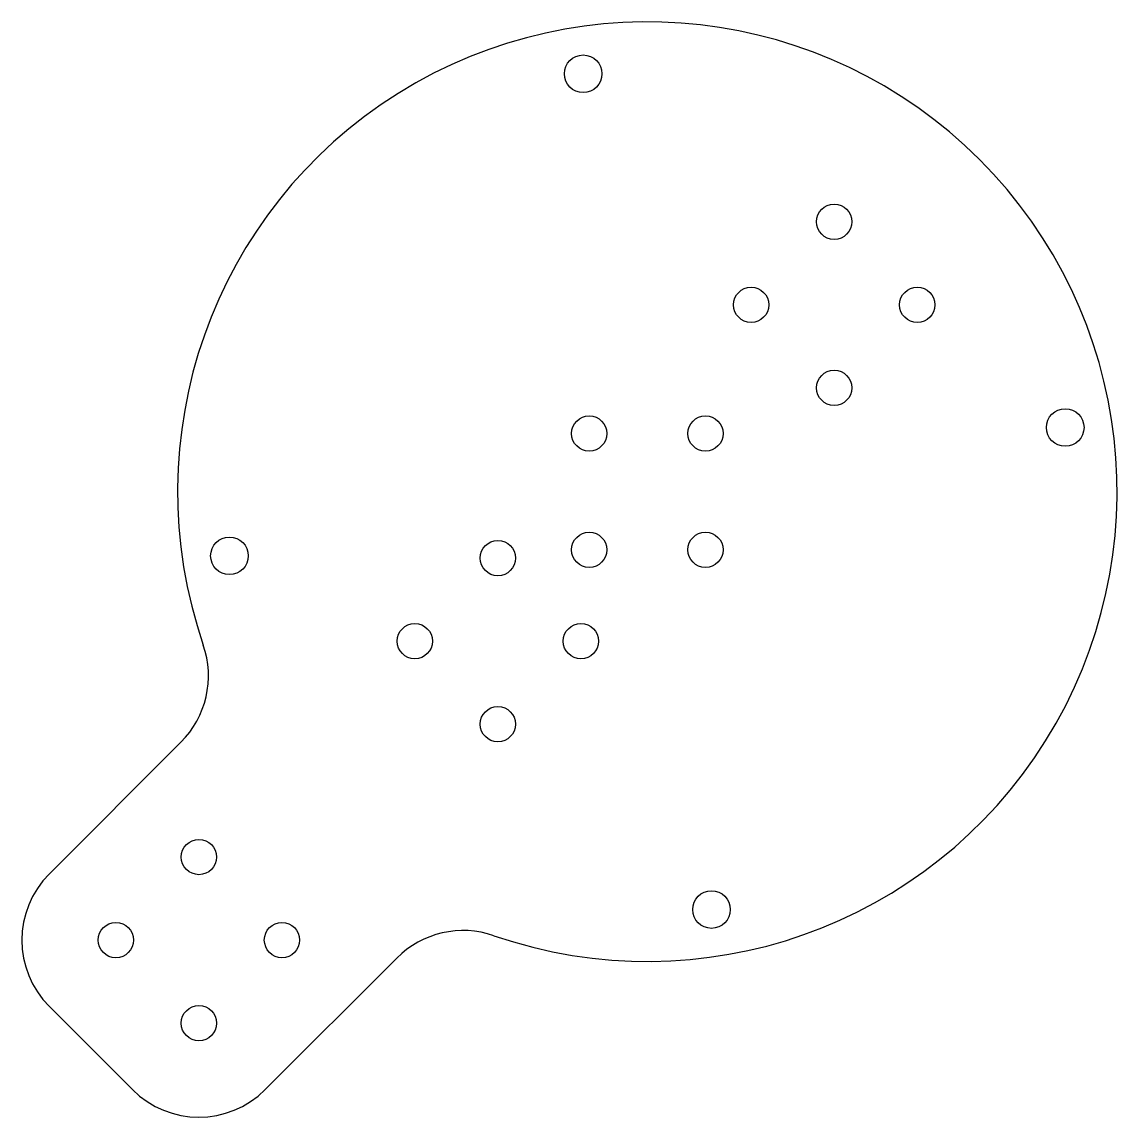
# Model space of a CAD drawing. Header units: millimetres. Extents: x -53.3 to 40, y -53.3 to 40.
import ezdxf

# ---------------------------------------------------------------- set-up
doc = ezdxf.new("R2010")
doc.units = ezdxf.units.MM

msp = doc.modelspace()

# ---------------------------------------------------------------- linework, layer by layer
at = {"color": 7, "linetype": 'Continuous', "lineweight": 25}
for p, q in [((-39.713, -21.328), (-50.912, -32.527)), ((-32.527, -50.912), (-21.328, -39.713)), ((-50.912, -43.841), (-43.841, -50.912))]:
    msp.add_line(p, q, dxfattribs=at)
for centre, radius in [((-5.464, 35.583), 1.6), ((15.91, 22.981), 1.5), ((8.839, 15.91), 1.5), ((22.981, 15.91), 1.5), ((15.91, 8.839), 1.5), ((35.583, 5.464), 1.6), ((-4.95, 4.95), 1.5), ((4.95, 4.95), 1.5), ((-4.95, -4.95), 1.5), ((4.95, -4.95), 1.5), ((-35.583, -5.464), 1.6), ((-12.728, -5.657), 1.5), ((-19.799, -12.728), 1.5), ((-5.657, -12.728), 1.5), ((-12.728, -19.799), 1.5), ((-38.184, -31.113), 1.5), ((5.464, -35.583), 1.6), ((-45.255, -38.184), 1.5), ((-31.113, -38.184), 1.5), ((-38.184, -45.255), 1.5)]:
    msp.add_circle(centre, radius, dxfattribs=at)
for centre, radius, start, end in [((0, 0), 40, 250.94448, 199.05552), ((-45.37, -15.671), 8, 315, 19.05552), ((-45.255, -38.184), 8, 135, 225), ((-15.671, -45.37), 8, 70.94448, 135), ((-38.184, -45.255), 8, 225, 315)]:
    msp.add_arc(centre, radius, start, end, dxfattribs=at)

doc.saveas('drawing.dxf')
